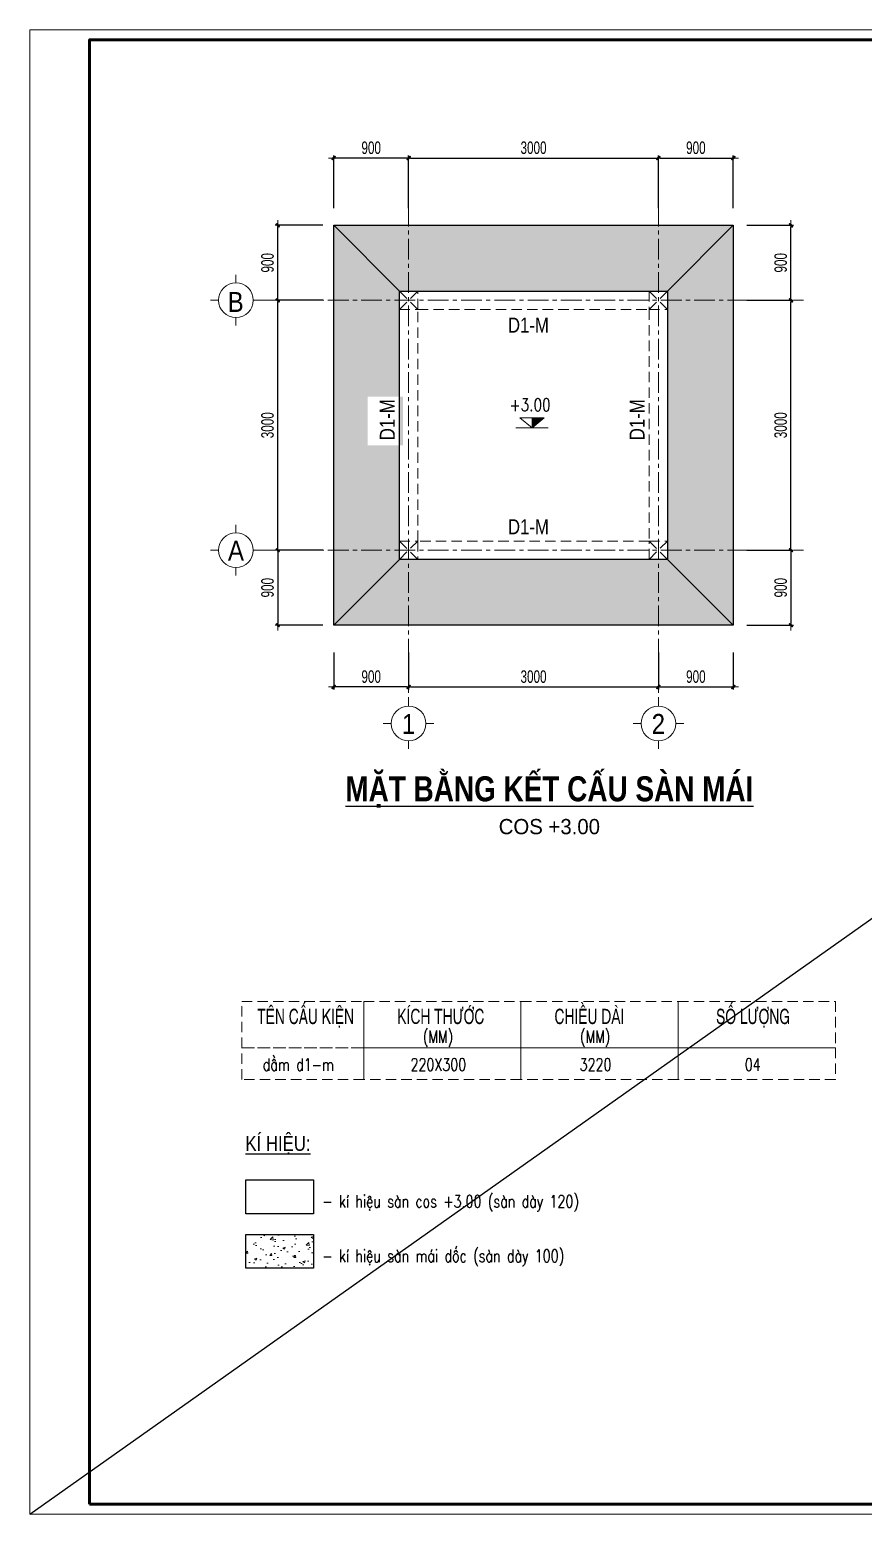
# Model space of a CAD drawing. Header units: millimetres. Extents: x 19378 to 572383, y -1120116 to -527168.
# Drawn here: x 186036 to 196050, y -566167 to -548347 of the extents above; entities that cross this region are included whole.
import ezdxf
from ezdxf.enums import TextEntityAlignment as Align

# ---------------------------------------------------------------- set-up
doc = ezdxf.new("R2010")
doc.units = ezdxf.units.MM
doc.header["$MEASUREMENT"] = 0
doc.header["$PDMODE"] = 32
for name, pattern in [('CENTERX2', [4, 2.5, -0.5, 0.5, -0.5]), ('DASHDOT', [1, 0.5, -0.25, 0, -0.25]), ('HIDDEN', [0.375, 0.25, -0.125])]:
    doc.linetypes.add(name, pattern=pattern)
doc.layers.get('Defpoints').update_dxf_attribs({"color": 1})
doc.layers.add('KCS_Plotter', color=11, linetype='Continuous', plot=False)
doc.layers.add('Khungten_LCDI', color=7, linetype='Continuous')
for name, color, linetype, lineweight in [('LC Dim', 8, 'Continuous', 18), ('LC Hatch', 252, 'Continuous', 9), ('LC ISO', 153, 'Continuous', 13), ('LC MANH DUT', 35, 'HIDDEN', 5), ('LC Net manh', 236, 'Continuous', 5), ('LC Net thay', 7, 'Continuous', 25), ('LC Net truc', 8, 'DASHDOT', 13), ('LC Text1', 3, 'Continuous', 20), ('LC Text2', 7, 'Continuous', 25)]:
    doc.layers.add(name, color=color, linetype=linetype, lineweight=lineweight)
doc.styles.add('HOATBIF', font='hoatbif.shx', dxfattribs={"width": 0.7})
doc.styles.add('Khungten', font='VHAVAN.TTF', dxfattribs={"width": 0.9, "height": 5000})
doc.styles.add('LC 1', font='VHAVANB.TTF')
doc.styles.add('LC 2', font='VHARIALN.TTF', dxfattribs={"width": 0.7})
doc.styles.add('LC 3', font='vnsimli.shx', dxfattribs={"width": 0.75})
doc.styles.add('LC3', font='VHARIALB.TTF', dxfattribs={"width": 0.8})
doc.styles.add('T1', font='Vnsimli.shx', dxfattribs={"width": 0.8})
doc.styles.add('T2', font='VHARIAL.TTF', dxfattribs={"width": 0.8})
doc.styles.add('Title', font='VHBLACK.TTF', dxfattribs={"width": 0.8})
doc.dimstyles.new('1-100(1-50)', dxfattribs={"dimscale": 50, "dimtxt": 2.5, "dimasz": 0.35, "dimexe": 0.5, "dimexo": 0, "dimgap": 0.8, "dimtad": 1, "dimdec": 0, "dimzin": 0, "dimdsep": 46, "dimtxsty": 'HOATBIF', "dimblk1": 'DOT', "dimblk2": 'DOT', "dimsah": 1, "dimcen": -1, "dimdle": 1, "dimclrd": 256, "dimclre": 256, "dimclrt": 4, "dimadec": 3, "dimazin": 2, "dimtfac": 0.333333, "dimtdec": 0, "dimtix": 1, "dimtmove": 2, "dimatfit": 3, "dimldrblk": 'DOT', "dimfxl": 1, "dimtvp": 0.833333, "dimtolj": 1, "dimtzin": 0, "dimarcsym": 0})

# ---------------------------------------------------------------- blocks, each defined once
blk = doc.blocks.new('DOT')
at = {"layer": 'LC Dim'}
blk.add_line((-3, 0), (3, 0), dxfattribs=at)
at = {"layer": 'LC Dim', "color": 4}
blk.add_line((-1, -1), (1, 1), dxfattribs=at)
blk.add_lwpolyline([(0.5, 1), (-1, -0.5), (-0.5, -1), (1, 0.5)], close=True, dxfattribs=at)
blk = doc.blocks.new('*D42')
at = {"layer": 'Defpoints', "color": 0, "ltscale": 500, "transparency": 16777216}
for p in [(190588, -555821), (193588, -555821), (193588, -556236)]:
    blk.add_point(p, dxfattribs=at)
at = {"layer": 'LC Dim', "lineweight": -2, "ltscale": 500, "transparency": 16777216}
for p, q in [((190588, -555821), (190588, -556266)), ((193588, -555821), (193588, -556266)), ((190609, -556236), (193567, -556236))]:
    blk.add_line(p, q, dxfattribs=at)
at = {"layer": 'LC Dim', "lineweight": -2, "ltscale": 500, "transparency": 16777216, "xscale": 21, "yscale": 21, "zscale": 21, "rotation": 180}
blk.add_blockref('DOT', (190588, -556236), dxfattribs=at)
at = {"layer": 'LC Dim', "lineweight": -2, "ltscale": 500, "transparency": 16777216, "xscale": 21, "yscale": 21, "zscale": 21}
blk.add_blockref('DOT', (193588, -556236), dxfattribs=at)
at = {"layer": 'LC Dim', "color": 4, "ltscale": 500, "transparency": 16777216, "insert": (192088, -556113), "char_height": 150, "attachment_point": 5, "style": 'HOATBIF'}
blk.add_mtext('\\A1;3000', dxfattribs=at)
blk = doc.blocks.new('_Dot')
at = {"color": 0, "linetype": 'ByBlock', "lineweight": -2}
blk.add_line((-0.5, 0), (-1, 0), dxfattribs=at)
at = {"color": 0, "linetype": 'ByBlock', "const_width": 0.5}
blk.add_lwpolyline([(-0.25, 0, 1), (0.25, 0, 1)], format="xyb", close=True, dxfattribs=at)
blk = doc.blocks.new('*D43')
at = {"layer": 'Defpoints', "color": 0, "ltscale": 500, "transparency": 16777216}
for p in [(194652, -554595), (194652, -555495), (195180, -555495)]:
    blk.add_point(p, dxfattribs=at)
at = {"layer": 'LC Dim', "lineweight": -2, "ltscale": 500, "transparency": 16777216}
for p, q in [((194652, -554595), (195210, -554595)), ((195180, -554616), (195180, -555474)), ((194652, -555495), (195210, -555495))]:
    blk.add_line(p, q, dxfattribs=at)
at = {"layer": 'LC Dim', "lineweight": -2, "ltscale": 500, "transparency": 16777216, "xscale": 21, "yscale": 21, "zscale": 21}
for p, rotation in [((195180, -554595), 90), ((195180, -555495), 270)]:
    blk.add_blockref('DOT', p, dxfattribs=dict(at, rotation=rotation))
at = {"layer": 'LC Dim', "color": 4, "ltscale": 500, "transparency": 16777216, "insert": (195057, -555045), "char_height": 150, "attachment_point": 5, "rotation": 90, "style": 'HOATBIF'}
blk.add_mtext('\\A1;900', dxfattribs=at)
blk = doc.blocks.new('*D46')
at = {"layer": 'Defpoints', "color": 0, "ltscale": 500, "transparency": 16777216}
for p in [(193588, -549888), (190588, -550491), (193588, -550491)]:
    blk.add_point(p, dxfattribs=at)
at = {"layer": 'LC Dim', "lineweight": -2, "ltscale": 500, "transparency": 16777216}
for p, q in [((190588, -550491), (190588, -549858)), ((190609, -549888), (193567, -549888)), ((193588, -550491), (193588, -549858))]:
    blk.add_line(p, q, dxfattribs=at)
at = {"layer": 'LC Dim', "lineweight": -2, "ltscale": 500, "transparency": 16777216, "xscale": 21, "yscale": 21, "zscale": 21, "rotation": 180}
blk.add_blockref('DOT', (190588, -549888), dxfattribs=at)
at = {"layer": 'LC Dim', "lineweight": -2, "ltscale": 500, "transparency": 16777216, "xscale": 21, "yscale": 21, "zscale": 21}
blk.add_blockref('DOT', (193588, -549888), dxfattribs=at)
at = {"layer": 'LC Dim', "color": 4, "ltscale": 500, "transparency": 16777216, "insert": (192088, -549765), "char_height": 150, "attachment_point": 5, "style": 'HOATBIF'}
blk.add_mtext('\\A1;3000', dxfattribs=at)
blk = doc.blocks.new('*D44')
at = {"layer": 'Defpoints', "color": 0, "ltscale": 500, "transparency": 16777216}
for p in [(194652, -551595), (195180, -551595), (194652, -554595)]:
    blk.add_point(p, dxfattribs=at)
at = {"layer": 'LC Dim', "lineweight": -2, "ltscale": 500, "transparency": 16777216}
for p, q in [((194652, -551595), (195210, -551595)), ((195180, -554574), (195180, -551616)), ((194652, -554595), (195210, -554595))]:
    blk.add_line(p, q, dxfattribs=at)
at = {"layer": 'LC Dim', "lineweight": -2, "ltscale": 500, "transparency": 16777216, "xscale": 21, "yscale": 21, "zscale": 21}
for p, rotation in [((195180, -551595), 90), ((195180, -554595), 270)]:
    blk.add_blockref('DOT', p, dxfattribs=dict(at, rotation=rotation))
at = {"layer": 'LC Dim', "color": 4, "ltscale": 500, "transparency": 16777216, "insert": (195057, -553095), "char_height": 150, "attachment_point": 5, "rotation": 90, "style": 'HOATBIF'}
blk.add_mtext('\\A1;3000', dxfattribs=at)
blk = doc.blocks.new('*D45')
at = {"layer": 'Defpoints', "color": 0, "ltscale": 500, "transparency": 16777216}
for p in [(189016, -551595), (189559, -551595), (189559, -554595)]:
    blk.add_point(p, dxfattribs=at)
at = {"layer": 'LC Dim', "lineweight": -2, "ltscale": 500, "transparency": 16777216}
for p, q in [((189559, -551595), (188986, -551595)), ((189016, -554574), (189016, -551616)), ((189559, -554595), (188986, -554595))]:
    blk.add_line(p, q, dxfattribs=at)
at = {"layer": 'LC Dim', "lineweight": -2, "ltscale": 500, "transparency": 16777216, "xscale": 21, "yscale": 21, "zscale": 21}
for p, rotation in [((189016, -551595), 90), ((189016, -554595), 270)]:
    blk.add_blockref('DOT', p, dxfattribs=dict(at, rotation=rotation))
at = {"layer": 'LC Dim', "color": 4, "ltscale": 500, "transparency": 16777216, "insert": (188893, -553095), "char_height": 150, "attachment_point": 5, "rotation": 90, "style": 'HOATBIF'}
blk.add_mtext('\\A1;3000', dxfattribs=at)
blk = doc.blocks.new('Nha o can bo nhan vien Trung doan')
at = {"layer": 'Defpoints', "lineweight": 0}
blk.add_lwpolyline([(-1200, -14850), (-1200, 14850), (40800, 14850), (40800, -14850)], close=True, dxfattribs=at)
at = {"layer": 'Khungten_LCDI', "color": 5, "lineweight": 60}
blk.add_lwpolyline([(0, -14650), (0, 14650), (40600, 14650), (40600, -14650)], close=True, dxfattribs=at)
at = {"color": 7, "style": 'Khungten', "width": 0.8}
for tag, p in [('REVISION', (39499, -10746)), ('NGAYHT', (39576, -11636))]:
    blk.add_attdef(tag, text='', height=200, dxfattribs=at).set_placement(p, align=Align.CENTER)
at = {"layer": 'LC Text1', "style": 'Title', "width": 1.485915}
for tag, p, p2 in [('TENBANVE1', (36913, -8886), (40339, -8886)), ('TENBANVE2', (36913, -9562), (40339, -9562))]:
    blk.add_attdef(tag, text='', height=250, dxfattribs=at).set_placement(p, p2, align=Align.FIT)
at = {"layer": 'LC Text1', "style": 'Title', "width": 0.7}
blk.add_attdef('SOBANVE', text='', height=250, dxfattribs=at).set_placement((39562, -13896), align=Align.CENTER)
blk = doc.blocks.new('Caodo1')
at = {"layer": 'LC Text1'}
blk.add_hatch(color=256, dxfattribs=at).paths.add_polyline_path([(0, 0), (243, 200), (0, 200)])
for p, q in [((324, 0), (-324, 0)), ((0, 0), (0, 200))]:
    blk.add_line(p, q, dxfattribs=at)
blk.add_lwpolyline([(-243, 200), (243, 200), (0, 0), (0, 0)], close=True, dxfattribs=at)
at = {"layer": 'LC Text1', "style": 'T1', "width": 0.8}
blk.add_attdef('%%P0,00', text='', height=250, dxfattribs=at).set_placement((-39, 460), align=Align.MIDDLE_CENTER)
blk = doc.blocks.new('TIEUDE1')
at = {"layer": 'LC Text2', "color": 7, "style": 'LC 1'}
blk.add_attdef('TIªU§Ò', text='', height=5, dxfattribs=at).set_placement((0, 0), align=Align.BOTTOM_CENTER)
blk.add_attdef('TL', text='', height=3, dxfattribs=at).set_placement((0, -2), align=Align.TOP_CENTER)
blk = doc.blocks.new('*D47')
at = {"layer": 'Defpoints', "color": 0, "ltscale": 500, "transparency": 16777216}
for p in [(189688, -555821), (190588, -555821), (189688, -556236)]:
    blk.add_point(p, dxfattribs=at)
at = {"layer": 'LC Dim', "lineweight": -2, "ltscale": 500, "transparency": 16777216}
for p, q in [((189688, -555821), (189688, -556266)), ((190588, -555821), (190588, -556266)), ((190567, -556236), (189709, -556236))]:
    blk.add_line(p, q, dxfattribs=at)
at = {"layer": 'LC Dim', "lineweight": -2, "ltscale": 500, "transparency": 16777216, "xscale": 21, "yscale": 21, "zscale": 21, "rotation": 180}
blk.add_blockref('DOT', (189688, -556236), dxfattribs=at)
at = {"layer": 'LC Dim', "lineweight": -2, "ltscale": 500, "transparency": 16777216, "xscale": 21, "yscale": 21, "zscale": 21}
blk.add_blockref('DOT', (190588, -556236), dxfattribs=at)
at = {"layer": 'LC Dim', "color": 4, "ltscale": 500, "transparency": 16777216, "insert": (190138, -556113), "char_height": 150, "attachment_point": 5, "style": 'HOATBIF'}
blk.add_mtext('\\A1;900', dxfattribs=at)
blk = doc.blocks.new('*D48')
at = {"layer": 'Defpoints', "color": 0, "ltscale": 500, "transparency": 16777216}
for p in [(193588, -555821), (194488, -555821), (194488, -556236)]:
    blk.add_point(p, dxfattribs=at)
at = {"layer": 'LC Dim', "lineweight": -2, "ltscale": 500, "transparency": 16777216}
for p, q in [((193588, -555821), (193588, -556266)), ((194488, -555821), (194488, -556266)), ((193609, -556236), (194467, -556236))]:
    blk.add_line(p, q, dxfattribs=at)
at = {"layer": 'LC Dim', "lineweight": -2, "ltscale": 500, "transparency": 16777216, "xscale": 21, "yscale": 21, "zscale": 21, "rotation": 180}
blk.add_blockref('DOT', (193588, -556236), dxfattribs=at)
at = {"layer": 'LC Dim', "lineweight": -2, "ltscale": 500, "transparency": 16777216, "xscale": 21, "yscale": 21, "zscale": 21}
blk.add_blockref('DOT', (194488, -556236), dxfattribs=at)
at = {"layer": 'LC Dim', "color": 4, "ltscale": 500, "transparency": 16777216, "insert": (194038, -556113), "char_height": 150, "attachment_point": 5, "style": 'HOATBIF'}
blk.add_mtext('\\A1;900', dxfattribs=at)
blk = doc.blocks.new('*D65')
at = {"layer": 'Defpoints', "color": 0, "ltscale": 500, "transparency": 16777216}
for p in [(194652, -550695), (195180, -550695), (194652, -551595)]:
    blk.add_point(p, dxfattribs=at)
at = {"layer": 'LC Dim', "lineweight": -2, "ltscale": 500, "transparency": 16777216}
for p, q in [((194652, -550695), (195210, -550695)), ((195180, -551574), (195180, -550716)), ((194652, -551595), (195210, -551595))]:
    blk.add_line(p, q, dxfattribs=at)
at = {"layer": 'LC Dim', "lineweight": -2, "ltscale": 500, "transparency": 16777216, "xscale": 21, "yscale": 21, "zscale": 21}
for p, rotation in [((195180, -550695), 90), ((195180, -551595), 270)]:
    blk.add_blockref('DOT', p, dxfattribs=dict(at, rotation=rotation))
at = {"layer": 'LC Dim', "color": 4, "ltscale": 500, "transparency": 16777216, "insert": (195057, -551145), "char_height": 150, "attachment_point": 5, "rotation": 90, "style": 'HOATBIF'}
blk.add_mtext('\\A1;900', dxfattribs=at)
blk = doc.blocks.new('*D66')
at = {"layer": 'Defpoints', "color": 0, "ltscale": 500, "transparency": 16777216}
for p in [(189016, -550695), (189559, -550695), (189559, -551595)]:
    blk.add_point(p, dxfattribs=at)
at = {"layer": 'LC Dim', "lineweight": -2, "ltscale": 500, "transparency": 16777216}
for p, q in [((189559, -550695), (188986, -550695)), ((189016, -551574), (189016, -550716)), ((189559, -551595), (188986, -551595))]:
    blk.add_line(p, q, dxfattribs=at)
at = {"layer": 'LC Dim', "lineweight": -2, "ltscale": 500, "transparency": 16777216, "xscale": 21, "yscale": 21, "zscale": 21}
for p, rotation in [((189016, -550695), 90), ((189016, -551595), 270)]:
    blk.add_blockref('DOT', p, dxfattribs=dict(at, rotation=rotation))
at = {"layer": 'LC Dim', "color": 4, "ltscale": 500, "transparency": 16777216, "insert": (188893, -551145), "char_height": 150, "attachment_point": 5, "rotation": 90, "style": 'HOATBIF'}
blk.add_mtext('\\A1;900', dxfattribs=at)
blk = doc.blocks.new('*D67')
at = {"layer": 'Defpoints', "color": 0, "ltscale": 500, "transparency": 16777216}
for p in [(189559, -554595), (189016, -555495), (189559, -555495)]:
    blk.add_point(p, dxfattribs=at)
at = {"layer": 'LC Dim', "lineweight": -2, "ltscale": 500, "transparency": 16777216}
for p, q in [((189559, -554595), (188986, -554595)), ((189016, -554616), (189016, -555474)), ((189559, -555495), (188986, -555495))]:
    blk.add_line(p, q, dxfattribs=at)
at = {"layer": 'LC Dim', "lineweight": -2, "ltscale": 500, "transparency": 16777216, "xscale": 21, "yscale": 21, "zscale": 21}
for p, rotation in [((189016, -554595), 90), ((189016, -555495), 270)]:
    blk.add_blockref('DOT', p, dxfattribs=dict(at, rotation=rotation))
at = {"layer": 'LC Dim', "color": 4, "ltscale": 500, "transparency": 16777216, "insert": (188893, -555045), "char_height": 150, "attachment_point": 5, "rotation": 90, "style": 'HOATBIF'}
blk.add_mtext('\\A1;900', dxfattribs=at)
blk = doc.blocks.new('*D68')
at = {"layer": 'Defpoints', "color": 0, "ltscale": 500, "transparency": 16777216}
for p in [(194488, -549888), (193588, -550491), (194488, -550491)]:
    blk.add_point(p, dxfattribs=at)
at = {"layer": 'LC Dim', "lineweight": -2, "ltscale": 500, "transparency": 16777216}
for p, q in [((193588, -550491), (193588, -549858)), ((193609, -549888), (194467, -549888)), ((194488, -550491), (194488, -549858))]:
    blk.add_line(p, q, dxfattribs=at)
at = {"layer": 'LC Dim', "lineweight": -2, "ltscale": 500, "transparency": 16777216, "xscale": 21, "yscale": 21, "zscale": 21, "rotation": 180}
blk.add_blockref('DOT', (193588, -549888), dxfattribs=at)
at = {"layer": 'LC Dim', "lineweight": -2, "ltscale": 500, "transparency": 16777216, "xscale": 21, "yscale": 21, "zscale": 21}
blk.add_blockref('DOT', (194488, -549888), dxfattribs=at)
at = {"layer": 'LC Dim', "color": 4, "ltscale": 500, "transparency": 16777216, "insert": (194038, -549765), "char_height": 150, "attachment_point": 5, "style": 'HOATBIF'}
blk.add_mtext('\\A1;900', dxfattribs=at)
blk = doc.blocks.new('*D69')
at = {"layer": 'Defpoints', "color": 0, "ltscale": 500, "transparency": 16777216}
for p in [(189688, -549888), (189688, -550491), (190588, -550491)]:
    blk.add_point(p, dxfattribs=at)
at = {"layer": 'LC Dim', "lineweight": -2, "ltscale": 500, "transparency": 16777216}
for p, q in [((189688, -550491), (189688, -549858)), ((190567, -549888), (189709, -549888)), ((190588, -550491), (190588, -549858))]:
    blk.add_line(p, q, dxfattribs=at)
at = {"layer": 'LC Dim', "lineweight": -2, "ltscale": 500, "transparency": 16777216, "xscale": 21, "yscale": 21, "zscale": 21, "rotation": 180}
blk.add_blockref('DOT', (189688, -549888), dxfattribs=at)
at = {"layer": 'LC Dim', "lineweight": -2, "ltscale": 500, "transparency": 16777216, "xscale": 21, "yscale": 21, "zscale": 21}
blk.add_blockref('DOT', (190588, -549888), dxfattribs=at)
at = {"layer": 'LC Dim', "color": 4, "ltscale": 500, "transparency": 16777216, "insert": (190138, -549765), "char_height": 150, "attachment_point": 5, "style": 'HOATBIF'}
blk.add_mtext('\\A1;900', dxfattribs=at)
blk = doc.blocks.new('TTRUC')
at = {"layer": 'LC ISO'}
for p, q in [((0, 6.95), (0, 10.13)), ((-6.95, 0), (-10.13, 0)), ((6.95, 0), (10.13, 0)), ((0, -6.95), (0, -10.13))]:
    blk.add_line(p, q, dxfattribs=at)
at = {"layer": 'LC Net manh'}
blk.add_circle((0, 0), 6.95, dxfattribs=at)

msp = doc.modelspace()

# ---------------------------------------------------------------- hatches: boundary and pattern name
at = {"layer": 'LC Hatch', "ltscale": 2}
h = msp.add_hatch(dxfattribs=at)
h.set_pattern_fill('AR-SAND', color=256, scale=80)
h.set_pattern_definition([(37.5, (0, 1043.33), (-5.039469, 154.145902), [0, -121.6, 0, -136, 0, -130]), (7.5, (0, 1043.33), (141.582136, 225.771685), [0, -65.6, 0, -109.6, 0, -42]), (327.5, (-98.4, 1043.33), (249.13135, 0.452724), [0, -40, 0, -144, 0, -188]), (317.5, (-98.4, 1043.33), (240.49013, 70.214045), [0, -20, 0, -94.4, 0, -108])])
h.paths.add_polyline_path([(194487.6, -550694.6), (189687.6, -550694.6), (189687.6, -555494.6), (194487.6, -555494.6)])
h.paths.add_polyline_path([(193697.6, -551484.6), (193697.6, -554704.6), (193477.6, -554704.6), (190477.5, -554704.6), (190477.6, -551484.6), (190697.6, -551484.6)], flags=16)
h.paths.add_polyline_path([(193697.6, -551484.6), (193697.6, -551704.6), (193477.6, -551704.6), (193477.6, -554484.6), (190697.6, -554484.6), (190697.6, -554704.6), (190477.6, -554704.6), (190477.6, -554484.6), (190697.6, -554484.6), (190697.6, -551704.6), (193477.6, -551704.6), (193477.6, -551484.6)], flags=0)
h.paths.add_polyline_path([(192215.9, -553004.9), (192069.9, -553125.1), (191923.8, -553004.9)], flags=0)
h.paths.add_polyline_path([(191751.8, -552961.9), (192341.1, -552961.9), (192341.1, -552736.9), (191751.8, -552736.9)], flags=0)
h.paths.add_polyline_path([(191720.4, -554501.4), (192302.2, -554501.4), (192302.2, -554078), (191720.4, -554078)], flags=0)
h.paths.add_polyline_path([(193519.5, -553335.2), (193519.5, -552753.5), (193096.1, -552753.5), (193096.1, -553335.2)], flags=0)
h.paths.add_polyline_path([(190519.5, -553335.2), (190519.5, -552753.5), (190096.1, -552753.5), (190096.1, -553335.2)], flags=16)
h.paths.add_polyline_path([(191720.4, -552080.7), (192302.2, -552080.7), (192302.2, -551657.4), (191720.4, -551657.4)], flags=0)
h = msp.add_hatch(dxfattribs=at)
h.set_pattern_fill('AR-CONC', color=256, scale=40.322581)
h.set_pattern_definition([(50, (164129.4, -484199.43), (289.2178, -25.3033), [30.2419, -332.6613]), (355, (164129.4, -484199.43), (-55.9481, 303.3033), [24.1935, -266.129]), (100.4514, (164153.5, -484201.54), (233.2699, 277.9998), [25.7017, -282.7186]), (46.1842, (164129.4, -484118.78), (430.3391, -66.7415), [45.363, -498.992]), (96.6356, (164165.25, -484124.34), (376.8801, 392.7895), [38.5525, -424.0778]), (351.1842, (164129.4, -484118.8), (376.8798, 392.7898), [36.2903, -399.1935]), (21, (164169.71, -484138.94), (240.6883, -162.3463), [30.2419, -332.6613]), (326, (164169.7, -484138.94), (98.111, 292.3992), [24.1935, -266.129]), (71.4514, (164189.77, -484152.47), (338.7994, 130.0526), [25.7017, -282.7186]), (37.5, (164129.39, -484199.43), (4.90317, 134.23139), [0, -262.90323, 0, -270.1613, 0, -267.1371]), (7.5, (164129.39, -484199.43), (106.07643, 159.03698), [0, -154.03226, 0, -256.85484, 0, -101.81452]), (327.5, (164039.47, -484199.43), (215.25098, -9.0947), [0, -100.80645, 0, -314.51613, 0, -417.3387]), (317.5, (163999.15, -484199.43), (235.1557, 40.3649), [0, -131.0484, 0, -208.87097, 0, -296.37097])])
h.paths.add_polyline_path([(189445.7, -562806.9), (188630.3, -562806.9), (188630.3, -563214.3), (189445.7, -563214.3)])

# ---------------------------------------------------------------- linework, layer by layer
at = {"layer": 'KCS_Plotter', "ltscale": 2}
msp.add_line((186035.6, -566167.2), (211235.6, -548347.2), dxfattribs=at)
at = {"layer": 'LC MANH DUT', "ltscale": 500}
for p, q in [((190477.6, -551484.6), (190697.6, -551704.6)), ((190477.6, -551704.6), (190697.6, -551484.6)), ((193477.6, -551484.6), (193697.6, -551704.6)), ((193477.6, -551704.6), (193697.6, -551484.6)), ((190477.6, -554484.6), (190697.6, -554704.6)), ((190477.6, -554704.6), (190697.6, -554484.6)), ((193477.6, -554484.6), (193697.6, -554704.6)), ((193477.6, -554704.6), (193697.6, -554484.6))]:
    msp.add_line(p, q, dxfattribs=at)
for points in [[(190697.6, -551484.6), (190477.6, -551484.6), (190477.6, -551704.6), (190697.6, -551704.6)], [(193697.6, -551484.6), (193477.6, -551484.6), (193477.6, -551704.6), (193697.6, -551704.6)], [(190697.6, -554704.6), (190477.6, -554704.6), (190477.6, -554484.6), (190697.6, -554484.6)], [(193697.6, -554704.6), (193477.6, -554704.6), (193477.6, -554484.6), (193697.6, -554484.6)], [(188584.7, -560010.4), (190048.9, -560010.4), (190048.9, -560567.8), (188584.7, -560567.8)], [(190048.9, -560010.4), (191937.1, -560010.4), (191937.1, -560567.8), (190048.9, -560567.8)], [(191937.1, -560010.4), (193825.3, -560010.4), (193825.3, -560567.8), (191937.1, -560567.8)], [(193825.3, -560010.4), (195713.5, -560010.4), (195713.5, -560567.8), (193825.3, -560567.8)], [(188584.7, -560567.8), (190048.9, -560567.8), (190048.9, -560948.4), (188584.7, -560948.4)], [(190048.9, -560567.8), (191937.1, -560567.8), (191937.1, -560948.4), (190048.9, -560948.4)], [(191937.1, -560567.8), (193825.3, -560567.8), (193825.3, -560948.4), (191937.1, -560948.4)], [(193825.3, -560567.8), (195713.5, -560567.8), (195713.5, -560948.4), (193825.3, -560948.4)]]:
    msp.add_lwpolyline(points, close=True, dxfattribs=at)
msp.add_lwpolyline([(190697.6, -554484.6), (190697.6, -551704.6), (193477.6, -551704.6), (193477.6, -554484.6), (190697.6, -554484.6)], dxfattribs=at)
at = {"layer": 'LC Net manh', "ltscale": 2}
for p, q in [((190477.6, -551484.6), (189687.6, -550694.6)), ((193697.6, -551484.6), (194487.6, -550694.6)), ((190477.6, -554704.6), (189687.6, -555494.6)), ((193697.6, -554704.6), (194487.6, -555494.6))]:
    msp.add_line(p, q, dxfattribs=at)
at = {"layer": 'LC Net thay', "ltscale": 2}
for points in [[(189687.6, -550694.6), (194487.6, -550694.6), (194487.6, -555494.6), (189687.5, -555494.6)], [(190477.6, -551484.6), (193697.6, -551484.6), (193697.6, -554704.6), (190477.5, -554704.6)]]:
    msp.add_lwpolyline(points, close=True, dxfattribs=at)
at = {"layer": 'LC Net thay'}
for points in [[(188630.3, -562153), (189445.7, -562153), (189445.7, -562560.4), (188630.3, -562560.4)], [(188630.3, -562806.9), (189445.7, -562806.9), (189445.7, -563214.3), (188630.3, -563214.3)]]:
    msp.add_lwpolyline(points, close=True, dxfattribs=at)
at = {"layer": 'LC Net truc', "linetype": 'CENTERX2', "ltscale": 100}
for p, q in [((190587.6, -550057.5), (190587.6, -556371.6)), ((193587.6, -550057.5), (193587.6, -556371.6)), ((193587.6, -550057.5), (193587.6, -556371.6)), ((188817.6, -551594.6), (195330.3, -551594.6)), ((188817.6, -554594.6), (195330.3, -554594.6))]:
    msp.add_line(p, q, dxfattribs=at)

# ---------------------------------------------------------------- block references
at = {"layer": 'LC ISO', "xscale": 30, "yscale": 30, "zscale": 30, "rotation": 180}
msp.add_blockref('TTRUC', (188513.6, -551594.6), dxfattribs=at)
at = {"layer": 'LC ISO', "xscale": 30, "yscale": 30, "zscale": 30}
for p in [(188513.6, -554594.6), (190587.6, -556675.6), (193587.6, -556675.6)]:
    msp.add_blockref('TTRUC', p, dxfattribs=at)
at = {"layer": 'LC Net thay', "xscale": 0.6, "yscale": 0.6, "zscale": 0.6}
msp.add_blockref('Nha o can bo nhan vien Trung doan', (186755.6, -557257.2), dxfattribs=at)
at = {"layer": 'LC Text1'}
ref = msp.add_blockref('Caodo1', (192069.9, -553125.1), dxfattribs=dict(at, xscale=0.6, yscale=0.6, zscale=0.6))
ref.add_attrib('%%P0,00', '+3.00', dxfattribs={"layer": 'LC Text2', "height": 150, "style": 'T1', "width": 0.8}).set_placement((192046.4, -552849.4), align=Align.MIDDLE_CENTER)
at = {"layer": 'LC Text2'}
ref = msp.add_blockref('TIEUDE1', (192278, -557699.2), dxfattribs=dict(at, xscale=60.95999999999999, yscale=60.95999999999999, zscale=60.95999999999999))
ref.add_attrib('TIªU§Ò', '%%UmÆt b»ng kÕt cÊu sµn m¸i', dxfattribs={"color": 7, "height": 300.192, "style": 'LC3', "width": 0.8}).set_placement((192278, -557699.2), align=Align.BOTTOM_CENTER)
ref.add_attrib('TL', 'cos +3.00', dxfattribs={"color": 7, "height": 182.88, "style": 'LC 1'}).set_placement((192278, -557821.1), align=Align.TOP_CENTER)

# ---------------------------------------------------------------- texts
at = {"layer": 'LC Text1', "ltscale": 0.2, "style": 'LC 1', "width": 0.9}
for s, p in [('b', (188510.1, -551807.1)), ('a', (188513.8, -554791.6)), ('1', (190587.6, -556872.5)), ('2', (193587.6, -556872.5))]:
    msp.add_text(s, height=240, dxfattribs=at).set_placement(p, align=Align.BOTTOM_CENTER)
at = {"layer": 'LC Text1', "color": 3, "style": 'LC 3', "width": 0.75}
for s, height, p in [('(MM)', 148.67, (190758.1, -560507.6)), ('(MM)', 148.67, (192646.3, -560507.6)), ('dÇm d1-m', 148.67, (188835.2, -560843)), ('- kÝ hiÖu sµn cos +3.00 (sµn dµy 120)', 148.675, (189551.2, -562484.8)), ('- kÝ hiÖu sµn m¸i dèc (sµn dµy 100)', 148.675, (189551.2, -563138.8))]:
    msp.add_text(s, height=height, dxfattribs=at).set_placement(p)
for s, p in [('220X300', (190944.7, -560843)), ('3220', (192832.9, -560843)), ('04', (194721.1, -560843))]:
    msp.add_text(s, height=148.67, dxfattribs=at).set_placement(p, align=Align.CENTER)
at = {"layer": 'LC Text2', "lineweight": -2, "style": 'LC 2', "width": 0.8}
for s, height, p in [('tªn cÊu kiÖn', 181.604, (188768.8, -560281.5)), ('kÝch th\xadíc', 181.6, (190451.7, -560281.5)), ('chiÒu dµi', 181.6, (192339.9, -560281.5)), ('sè l\xadîng', 181.6, (194281.1, -560281.5))]:
    msp.add_text(s, height=height, dxfattribs=at).set_placement(p)
at = {"layer": 'LC Text2', "style": 'T2', "width": 0.8}
msp.add_text('%%UkÝ hiÖu:', height=180, dxfattribs=at).set_placement((188627.4, -561805))
at = {"layer": 'LC Text2', "char_height": 180, "attachment_point": 7, "style": 'T2'}
for insert in [(191781, -551982.8), (191781, -554403.5)]:
    msp.add_mtext('d1-m', dxfattribs=dict(at, insert=insert))
at = {"layer": 'LC Text2', "char_height": 180, "attachment_point": 7, "rotation": 90, "style": 'T2'}
for insert in [(190421.6, -553274.7), (193421.6, -553274.7)]:
    msp.add_mtext('d1-m', dxfattribs=dict(at, insert=insert))

# ---------------------------------------------------------------- dimensions: what is measured, and where the dimension line sits
at = {"layer": 'LC Dim', "ltscale": 500}
for base, p1, p2, picture, middle in [((189687.6, -549888), (190587.6, -550490.9), (189687.6, -550490.9), '*D69', (190137.6, -549765)), ((193587.6, -549888), (190587.6, -550490.9), (193587.6, -550490.9), '*D46', (192087.6, -549765)), ((194487.6, -549888), (193587.6, -550490.9), (194487.6, -550490.9), '*D68', (194037.6, -549765)), ((189687.5, -556235.9), (190587.6, -555821), (189687.5, -555821), '*D47', (190137.5, -556112.9)), ((193587.6, -556235.9), (190587.6, -555821), (193587.6, -555821), '*D42', (192087.6, -556112.9)), ((194487.6, -556235.9), (193587.6, -555821), (194487.6, -555821), '*D48', (194037.6, -556112.9))]:
    dim = msp.add_linear_dim(base=base, p1=p1, p2=p2, dimstyle='1-100(1-50)', override={"dimscale": 60}, dxfattribs=at)
    dim.commit()
    dim.dimension.update_dxf_attribs({"geometry": picture, "text_midpoint": middle})
for base, p1, p2, picture, middle in [((189016.3, -550694.6), (189559.4, -551594.6), (189559.4, -550694.6), '*D66', (188893.3, -551144.6)), ((195179.5, -550694.6), (194652.1, -551594.6), (194652.1, -550694.6), '*D65', (195056.5, -551144.6)), ((189016.3, -551594.6), (189559.4, -554594.6), (189559.4, -551594.6), '*D45', (188893.3, -553094.6)), ((195179.5, -551594.6), (194652.1, -554594.6), (194652.1, -551594.6), '*D44', (195056.5, -553094.6)), ((189016.3, -555494.6), (189559.4, -554594.6), (189559.4, -555494.6), '*D67', (188893.3, -555044.6)), ((195179.5, -555494.6), (194652.1, -554594.6), (194652.1, -555494.6), '*D43', (195056.5, -555044.6))]:
    dim = msp.add_linear_dim(base=base, p1=p1, p2=p2, angle=90, dimstyle='1-100(1-50)', override={"dimscale": 60}, dxfattribs=at)
    dim.commit()
    dim.dimension.update_dxf_attribs({"geometry": picture, "text_midpoint": middle})

doc.saveas('drawing.dxf')
